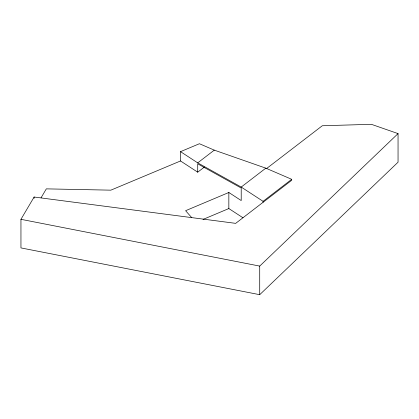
<?xml version="1.0" encoding="UTF-8"?>
<svg xmlns="http://www.w3.org/2000/svg" width="419" height="419" viewBox="0 0 419 419"><rect width="100%" height="100%" fill="white"/><g stroke="black" fill="none" stroke-linecap="round" stroke-linejoin="round"><path stroke-width="0.63" d="M266.343 168.731L322.284 125.758L371.36 124.312L398.05 133.603L398.05 162.2L259.717 294.688L20.95 247.917L20.95 219.32L34.112 197.024L235.677 223.358L291.708 180.28L291.708 179.316L265.824 168.16L214.292 150.133L199.423 143.727L180.521 151.652L180.521 160.969L197.716 172.183L204.451 167.013M41.046 197.815L46.326 188.864L110.852 190.163L180.521 160.969M259.717 294.688L259.717 266.091L398.05 133.603M180.521 151.652L197.716 162.865L214.292 150.133M197.716 162.865L241.213 187.063L265.824 168.16M263.08 202.293L263.08 201.329L291.708 179.316M197.716 172.183L197.716 163.829L241.213 188.026L241.213 200.56L228.842 192.489L185.607 210.699L191.651 217.561M203.021 219.43L228.842 208.557L242.968 217.77M20.95 219.32L259.717 266.091M241.213 187.063L263.08 201.329M228.842 192.489L228.842 208.557M34.112 197.024L34.112 198.276"/></g></svg>
